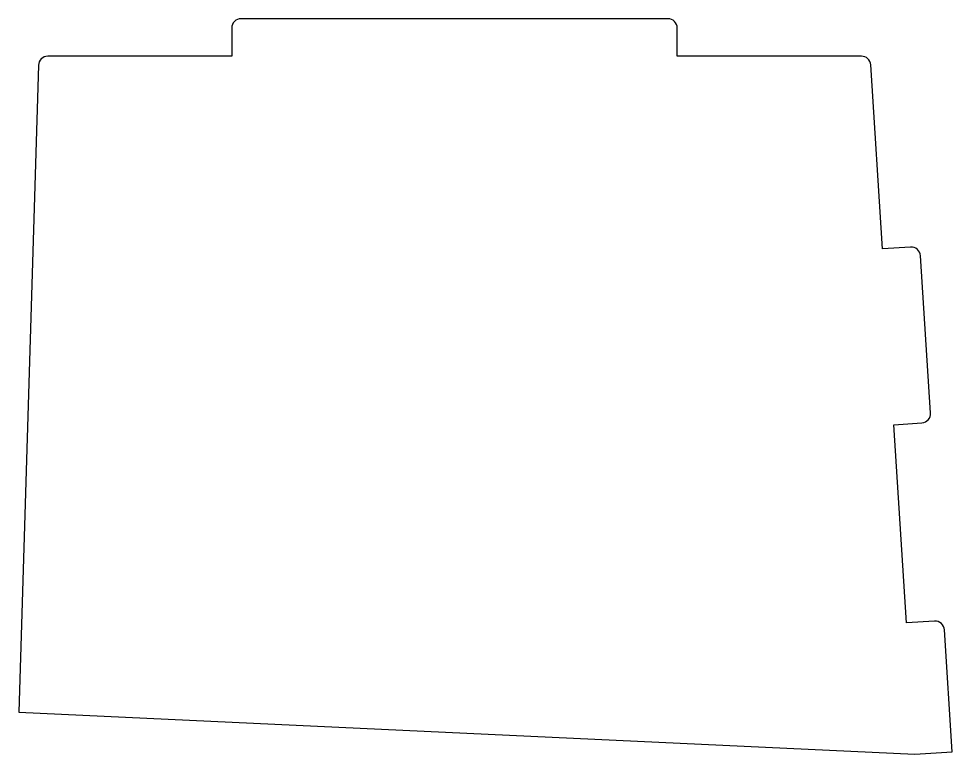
# Model space of a CAD drawing. Header units: millimetres. Extents: x -19.1 to 30.8, y -30.2 to 9.
import ezdxf

# ---------------------------------------------------------------- set-up
doc = ezdxf.new("R2010")
doc.units = ezdxf.units.MM
doc.layers.get('0').update_dxf_attribs({"linetype": 'CONTINUOUS'})

msp = doc.modelspace()

# ---------------------------------------------------------------- linework, layer by layer
msp.add_lwpolyline([(-17.503, 6.999, 0.40528), (-18.003, 6.514), (-19.059, -27.997), (28.772, -30.247), (30.768, -30.119), (30.351, -23.61, 0.414214), (29.82, -23.143), (28.323, -23.239), (27.645, -12.661), (29.142, -12.565, 0.414214), (29.609, -12.034), (29.072, -3.651, 0.414214), (28.541, -3.184), (27.044, -3.28), (26.416, 6.531, 0.395597), (25.917, 6.999), (16.086, 6.999), (16.086, 8.499, 0.414214), (15.586, 8.999), (-7.188, 8.999, 0.414214), (-7.688, 8.499), (-7.688, 6.999)], format="xyb", close=True)

doc.saveas('drawing.dxf')
